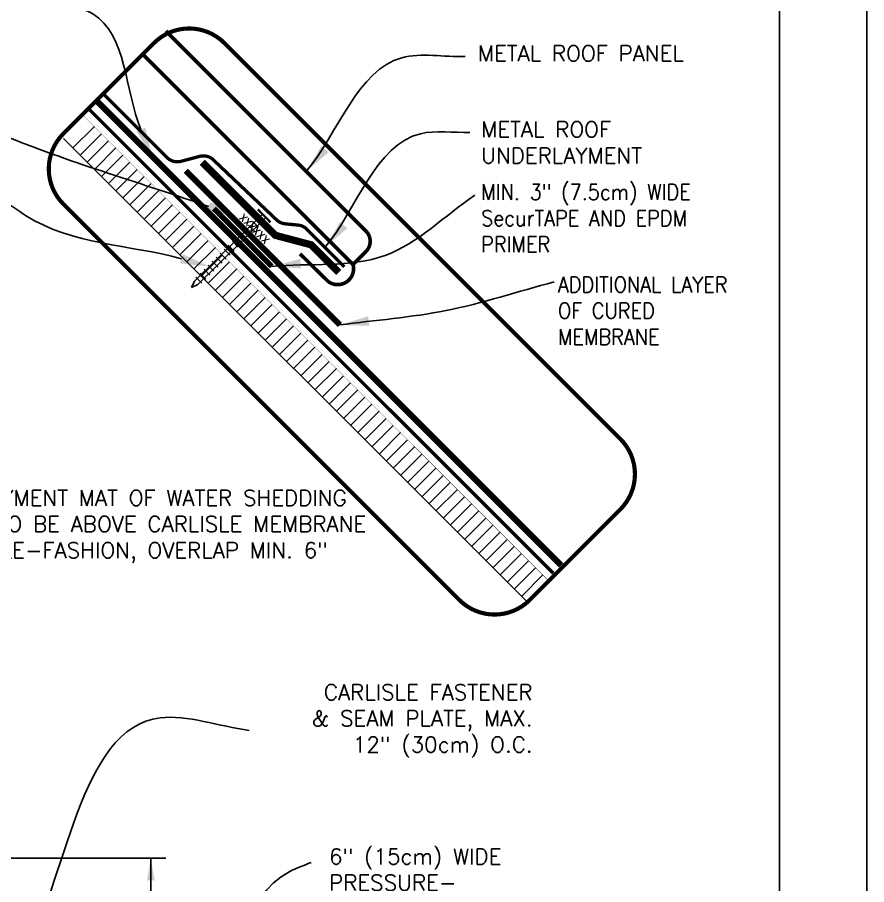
# Model space of a CAD drawing. Header units: inches. Extents: x -33163 to 19162, y -8858 to 30669.
# Drawn here: x -28109.66 to -28095.06, y -499.94 to -485.03 of the extents above; entities that cross this region are included whole.
import ezdxf
from ezdxf import colors
from ezdxf.entities.mleader import LeaderData, LeaderLine
from ezdxf.math import Vec2, Vec3

# ---------------------------------------------------------------- set-up
doc = ezdxf.new("R2010")
doc.units = ezdxf.units.IN
doc.linetypes.add('DASHED', pattern=[0.75, 0.5, -0.25])
doc.linetypes.add('DASHED2', pattern=[0.375, 0.25, -0.125])
doc.layers.get('Defpoints').update_dxf_attribs({"color": 254})
for name, color, linetype in [('ASPHALT UNDERLAYMENT', 11, 'Continuous'), ('BONDINGADHESIVE', 11, 'DASHED2'), ('DETAIL', 12, 'Continuous'), ('LEADERS', 12, 'Continuous'), ('MEMBRANE1', 10, 'Continuous'), ('NOTES', 12, 'Continuous'), ('RINGSHANK1', 11, 'Continuous'), ('SecurEDGE1', 11, 'Continuous'), ('SECURTAPE 1', 11, 'Continuous'), ('SHEETMETAL2', 11, 'Continuous'), ('TITLE OUTLINE 1', 1, 'Continuous'), ('WATERCUTOFFMASTIC', 11, 'Continuous')]:
    doc.layers.add(name, color=color, linetype=linetype)
doc.styles.add('ARCHQUIK', font='simplex.shx', dxfattribs={"height": 0.25})
doc.styles.get("Standard").update_dxf_attribs({"font": 'arial.ttf'})
doc.dimstyles.get("Standard").update_dxf_attribs({"dimtxt": 0.18, "dimasz": 0.18, "dimexe": 0.18, "dimexo": 0.0625, "dimgap": 0.09, "dimtad": 0, "dimtih": 1, "dimtoh": 1, "dimdec": 4, "dimzin": 0, "dimdsep": 46, "dimtxsty": 'Standard', "dimcen": 0.09, "dimadec": 0, "dimazin": 0, "dimtfac": 1, "dimtdec": 4, "dimtofl": 0, "dimtmove": 0, "dimatfit": 3, "dimfxl": 1, "dimtolj": 1, "dimtzin": 0, "dimarcsym": 0})

# ---------------------------------------------------------------- blocks, each defined once
blk = doc.blocks.new('Carlisle Fastener Plate 1')
at = {"layer": 'NOTES', "insert": (4.528, 0), "char_height": 0.27, "attachment_point": 3, "style": 'ARCHQUIK'}
blk.add_mtext_dynamic_manual_height_columns('CARLISLE FASTENER & SEAM PLATE, MAX. 12" (30cm) O.C.', width=4.12446, gutter_width=0.5, heights=[2.183], dxfattribs=at)
blk = doc.blocks.new('TITLE OUTLINE 1')
at = {"layer": 'Defpoints'}
for points in [[(25.5, 33), (0, 33), (0, 0), (25.5, 0)], [(1.5, 1.098), (24, 1.098), (24, 31.689), (1.5, 31.689)]]:
    blk.add_lwpolyline(points, close=True, dxfattribs=at)
blk = doc.blocks.new('2021 THERMOSET TITLE')
at = {"layer": 'TITLE OUTLINE 1'}
blk.add_blockref('TITLE OUTLINE 1', (-336.921, 98.222), dxfattribs=at)

msp = doc.modelspace()

# ---------------------------------------------------------------- hatches: boundary and pattern name
at = {"layer": 'DETAIL'}
h = msp.add_hatch(dxfattribs=at)
h.set_pattern_fill('ANSI31', color=251, scale=1.384346, style=0)
h.set_pattern_definition([(45, (-28115.04182, -501.93166), (-0.12236, 0.12236), [])])
h.paths.add_polyline_path([(-28100.92435, -495.05864), (-28100.55727, -494.69156), (-28108.34574, -486.90309), (-28108.71282, -487.27017)])

# ---------------------------------------------------------------- linework, layer by layer
at = {"layer": 'ASPHALT UNDERLAYMENT', "const_width": 0.0567}
msp.add_lwpolyline([(-28108.187, -486.34454), (-28107.0907, -487.44084, 0.26798467), (-28106.84919, -487.50553), (-28106.53095, -487.42022, -0.26093915), (-28106.29416, -487.48032), (-28105.20577, -488.51283, 0.16697379), (-28105.05799, -488.58027), (-28104.83773, -488.60177, -0.1743451), (-28104.68482, -488.67422), (-28104.0421, -489.31992)], format="xyb", dxfattribs=at)
at = {"layer": 'BONDINGADHESIVE', "color": 32, "linetype": 'DASHED', "ltscale": 0.5, "const_width": 0.06}
msp.add_lwpolyline([(-28108.44146, -486.599), (-28100.45309, -494.58738)], dxfattribs=at)
at = {"layer": 'DETAIL'}
for p, q in [((-28108.86965, -487.11334), (-28100.92435, -495.05864)), ((-28107.3686, -499.48585), (-28107.3686, -500.54432))]:
    msp.add_line(p, q, dxfattribs=at)
at = {"layer": 'DETAIL', "color": 7, "linetype": 'DASHED2', "ltscale": 2}
msp.add_lwpolyline([(-28100.85573, -495.04766, 0.07125, 0.07125, 0), (-28099.29675, -493.48869, 0.07125, 0.07125, 0.41421356), (-28099.29675, -492.27953, 0.07125, 0.07125, 0), (-28106.1048, -485.47149, 0.07125, 0.07125, 0.41421356), (-28107.31395, -485.47149, 0.07125, 0.07125, 0), (-28108.87293, -487.03046, 0.07125, 0.07125, 0.41421356), (-28108.87293, -488.23962, 0.07125, 0.07125, 0), (-28102.06488, -495.04766, 0.07125, 0.07125, 0.41421356)], format="xyseb", close=True, dxfattribs=at)
at = {"layer": 'DETAIL', "color": 7, "const_width": 0.00607}
msp.add_lwpolyline([(-28108.54565, -486.70318), (-28100.55727, -494.69156)], dxfattribs=at)
at = {"layer": 'DETAIL'}
msp.add_solid([(-28107.43194, -499.86585), (-28107.30527, -499.86585), (-28107.3686, -499.48585)], dxfattribs=at)
at = {"layer": 'MEMBRANE1', "const_width": 0.10328}
for points in [[(-28108.30449, -486.46202), (-28100.31611, -494.4504)], [(-28106.76987, -487.66725), (-28104.11822, -490.3189)]]:
    msp.add_lwpolyline(points, dxfattribs=at)
at = {"layer": 'NOTES', "color": 250, "linetype": 'Continuous'}
msp.add_line((-28110.17323, -499.48585), (-28107.10961, -499.48585), dxfattribs=at)
at = {"layer": 'RINGSHANK1', "color": 251, "linetype": 'Continuous', "true_color": 0x636466}
for p, q in [((-28105.4483, -488.4143), (-28106.61675, -489.56688)), ((-28105.39344, -488.46992), (-28106.56188, -489.6225)), ((-28105.68885, -488.60524), (-28105.58764, -488.70784)), ((-28105.61933, -488.53666), (-28105.51812, -488.63926)), ((-28105.89743, -488.81098), (-28105.79621, -488.91358)), ((-28105.8279, -488.7424), (-28105.72669, -488.845)), ((-28105.75838, -488.67382), (-28105.65717, -488.77642)), ((-28106.03647, -488.94813), (-28105.93526, -489.05074)), ((-28105.96695, -488.87955), (-28105.86574, -488.98216)), ((-28106.17552, -489.08529), (-28106.07431, -489.1879)), ((-28106.106, -489.01671), (-28106.00479, -489.11932)), ((-28106.31457, -489.22245), (-28106.21336, -489.32506)), ((-28106.24505, -489.15387), (-28106.14383, -489.25648)), ((-28106.45362, -489.35961), (-28106.35241, -489.46222)), ((-28106.38409, -489.29103), (-28106.28288, -489.39364)), ((-28106.59267, -489.49677), (-28106.49145, -489.59938)), ((-28106.52314, -489.42819), (-28106.42193, -489.5308)), ((-28106.6723, -489.67654), (-28106.61675, -489.56688)), ((-28106.6723, -489.67654), (-28106.56188, -489.6225))]:
    msp.add_line(p, q, dxfattribs=at)
at = {"layer": 'RINGSHANK1', "linetype": 'Continuous', "const_width": 0.03906}
msp.add_lwpolyline([(-28105.53059, -488.33087), (-28105.31114, -488.55335)], dxfattribs=at)
at = {"layer": 'SecurEDGE1', "linetype": 'Continuous', "const_width": 0.0625}
for points in [[(-28107.1119, -485.26293), (-28103.67123, -488.7036, -0.41421356), (-28103.67123, -489.05716), (-28103.89333, -489.27926)], [(-28104.80368, -489.09636), (-28104.3254, -489.56717, 0.725008), (-28103.89332, -489.27928), (-28107.51291, -485.65968)]]:
    msp.add_lwpolyline(points, format="xyb", dxfattribs=at)
at = {"layer": 'SecurEDGE1', "linetype": 'Continuous', "const_width": 0.125}
msp.add_lwpolyline([(-28104.13831, -489.41628), (-28104.61395, -488.94016), (-28105.23013, -488.77733), (-28106.48657, -487.5209)], dxfattribs=at)
at = {"layer": 'SECURTAPE 1', "linetype": 'Continuous', "const_width": 0.09375}
msp.add_lwpolyline([(-28106.28438, -488.31952), (-28105.29046, -489.31345)], dxfattribs=at)

# ---------------------------------------------------------------- block references
at = {"layer": 'LEADERS', "linetype": 'Continuous', "ltscale": 12}
msp.add_blockref('2021 THERMOSET TITLE', (-27783.64182, -613.03248), dxfattribs=at)
at = {"layer": 'SHEETMETAL2', "linetype": 'Continuous'}
msp.add_blockref('Carlisle Fastener Plate 1', (-28105.33388, -496.49791), dxfattribs=at)

# ---------------------------------------------------------------- texts
at = {"layer": 'NOTES', "char_height": 0.27, "width": 3.9313166, "attachment_point": 1, "style": 'ARCHQUIK'}
for s, insert in [('METAL ROOF PANEL', (-28101.74569, -485.51524)), ('METAL ROOF UNDERLAYMENT', (-28101.68919, -486.82115))]:
    msp.add_mtext(s, dxfattribs=dict(at, insert=insert))
at = {"layer": 'NOTES', "attachment_point": 1, "style": 'ARCHQUIK'}
for s, width, gutter_width, heights, insert, char_height in [('{\\W0.9;MIN. 3" (7.5cm) WIDE SecurTAPE AND EPDM PRIMER}', 5.2418697, 1.25, [1.67848], (-28101.68902, -487.89808), 0.2699281), ('{\\W0.9;ADDITIONAL LAYER OF CURED MEMBRANE}', 3.7696193, 1.25, [1.67848], (-28100.3703, -489.48895), 0.2699281), ('UNDERLAYMENT MAT OF WATER SHEDDING SYSTEM TO BE ABOVE CARLISLE MEMBRANE IN SHINGLE-FASHION, OVERLAP MIN. 6" (15cm)', 8.5659422, 0.5, [2.78603], (-28111.55711, -493.15679), 0.27), ('\\pxql;6" (15cm) WIDE PRESSURE- SENSITIVE RUSS AND EPDM PRIMER ', 4.142046, 0.5, [2.72815], (-28104.30313, -499.32324), 0.27)]:
    msp.add_mtext_dynamic_manual_height_columns(s, width=width, gutter_width=gutter_width, heights=heights, dxfattribs=dict(at, insert=insert, char_height=char_height))
at = {"layer": 'WATERCUTOFFMASTIC', "insert": (-28105.403, -488.93605), "char_height": 0.125, "attachment_point": 1, "rotation": 135.262518, "style": 'ARCHQUIK'}
msp.add_mtext_dynamic_manual_height_columns('XXXXXX', width=0.6969857, gutter_width=0.5, heights=[0], dxfattribs=at)

# ---------------------------------------------------------------- leaders
at = {"layer": 'LEADERS', "linetype": 'Continuous', "path_type": 1}
for points in [[(-28104.69709, -487.67775), (-28103.05328, -485.7232), (-28101.96367, -485.70549)], [(-28104.37565, -488.98482), (-28102.73183, -487.03028), (-28101.88222, -487.00744)], [(-28105.29046, -489.31345), (-28103.34168, -489.12382), (-28101.79797, -488.08833)], [(-28104.11822, -490.3189), (-28102.29254, -490.07091), (-28100.43633, -489.57805)], [(-28109.60456, -501.28287), (-28107.20577, -497.07234), (-28105.67823, -497.29046)], [(-28106.33509, -502.25959), (-28104.98186, -499.71514), (-28104.61513, -499.56153)]]:
    msp.add_leader(points, dimstyle='Standard', override={"dimasz": 0.5}, dxfattribs=at)
at = {"layer": 'LEADERS', "linetype": 'Continuous'}
ml = msp.add_multileader_mtext('Standard', dxfattribs=at)
ml.set_content('')
ml.set_leader_properties(linetype='ByLayer', lineweight=-1)
ml.build(insert=Vec2(0, 0))
ml.multileader.update_dxf_attribs({"leader_type": 2, "dogleg_length": 0.36, "arrow_head_size": 0.5})
ctx = ml.context
ctx.base_point, ctx.char_height, ctx.arrow_head_size, ctx.landing_gap_size, ctx.plane_origin = Vec3(-28109.01068, -484.80948), 0.18, 0.5, 0.09, Vec3(-28107.34691, -487.4196)
notes = []
notes.append((ctx, [(0, (1, 1, 0), (-28108.65068, -484.80948), (-1, 0), 0.36, [(0, [(-28107.34691, -487.4196), (-28108.36766, -484.97012)], 0, [])])]))
ctx.mtext, ml.multileader.dxf.content_type = None, 0
at = {"layer": 'LEADERS'}
ml = msp.add_multileader_mtext('Standard', dxfattribs=at)
ml.set_content('')
ml.set_leader_properties(linetype='ByLayer', lineweight=-1)
ml.build(insert=Vec2(0, 0))
ml.multileader.update_dxf_attribs({"leader_type": 2, "dogleg_length": 0.36, "arrow_head_size": 0.5})
ctx = ml.context
ctx.base_point, ctx.char_height, ctx.arrow_head_size, ctx.landing_gap_size, ctx.plane_origin = Vec3(-28111.28792, -486.68826), 0.18, 0.5, 0.09, Vec3(-28117.99712, -489.10685)
notes.append((ctx, [(1, (1, 1, 0), (-28110.92792, -486.68826), (-1, 0), 0.36, [(0, [(-28105.89809, -488.44547), (-28109.81303, -487.09599)], 0, [])])]))
ctx.mtext, ml.multileader.dxf.content_type = None, 0
ml = msp.add_multileader_mtext('Standard', dxfattribs=at)
ml.set_content('')
ml.set_leader_properties(linetype='ByLayer', lineweight=-1)
ml.build(insert=Vec2(0, 0))
ml.multileader.update_dxf_attribs({"leader_type": 2, "dogleg_length": 0.36, "arrow_head_size": 0.5})
ctx = ml.context
ctx.base_point, ctx.char_height, ctx.arrow_head_size, ctx.landing_gap_size, ctx.plane_origin = Vec3(-28110.3669, -488.02935), 0.18, 0.5, 0.09, Vec3(-28117.70464, -490.44764)
notes.append((ctx, [(1, (1, 1, 0), (-28110.0069, -488.02935), (-1, 0), 0.36, [(0, [(-28106.36092, -489.31453), (-28109.52054, -488.43678)], 0, [])])]))
ctx.mtext, ml.multileader.dxf.content_type = None, 0
for ctx, leaders in notes:
    for number, flags, end, landing, length, lines in leaders:
        leader = LeaderData()
        leader.index, (leader.has_last_leader_line, leader.has_dogleg_vector, leader.attachment_direction) = number, flags
        leader.last_leader_point, leader.dogleg_vector, leader.dogleg_length = Vec3(end), Vec3(landing), length
        for number, points, colour, breaks in lines:
            line = LeaderLine()
            line.index, line.vertices, line.color, line.breaks = number, Vec3.list(points), colors.encode_raw_color(colour), breaks
            leader.lines.append(line)
        ctx.leaders.append(leader)

doc.saveas('drawing.dxf')
